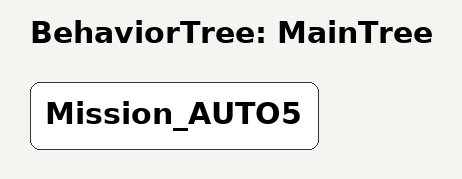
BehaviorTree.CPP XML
<root main_tree_to_execute="MainTree" BTCPP_format="4">
  <BehaviorTree ID="MainTree">
    <Mission_AUTO5 />
  </BehaviorTree>
</root>
